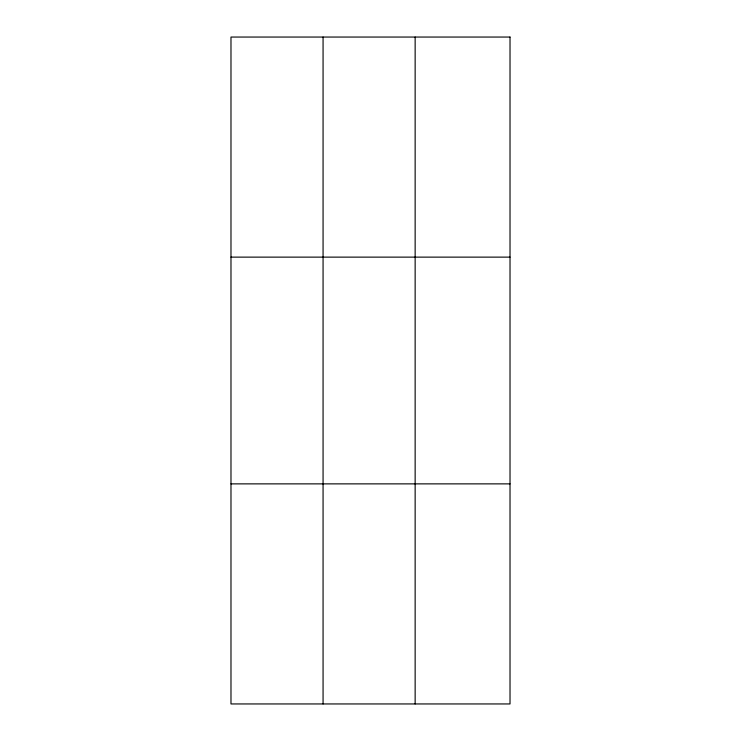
<?xml version="1.0" encoding="UTF-8"?>
<svg xmlns="http://www.w3.org/2000/svg" width="741" height="741" viewBox="0 0 741 741"><rect width="100%" height="100%" fill="white"/><g stroke="black" fill="none" stroke-linecap="round" stroke-linejoin="round"><path stroke-width="1.11" d="M323.067 37.05L323.067 703.95M415.145 37.05L415.145 703.95M230.979 257.127L510.021 257.127M230.979 483.873L510.021 483.873M510.021 37.05L510.021 703.95L230.979 703.95L230.979 37.05L510.021 37.05"/></g></svg>
